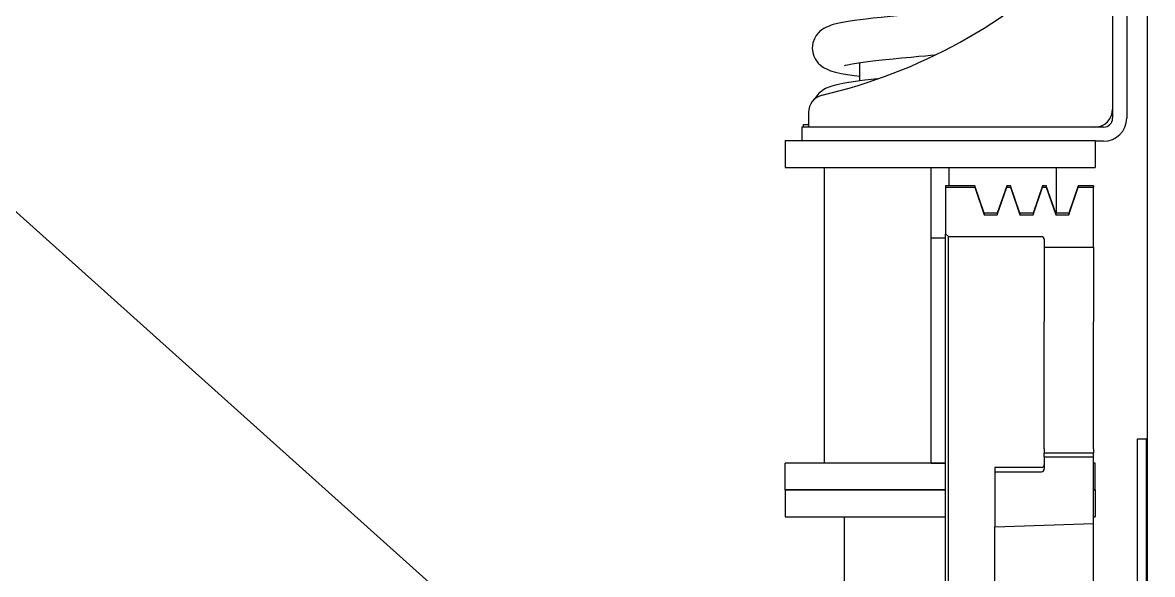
# Model space of a CAD drawing. Header units: millimetres. Extents: x 0 to 55611, y 0 to 32827.
# Drawn here: x 13365 to 14167, y 14934 to 15325 of the extents above; entities that cross this region are included whole.
import ezdxf

# ---------------------------------------------------------------- set-up
doc = ezdxf.new("R2010")
doc.units = ezdxf.units.MM
doc.header["$LTSCALE"] = 10
doc.linetypes.add('SLD-Continua', pattern=[0])
doc.layers.add('EQUIPO', color=30, linetype='SLD-Continua')
doc.layers.add('STRUC', color=5, linetype='SLD-Continua')
doc.styles.add('1', font='romans.shx', dxfattribs={"height": 125})
doc.dimstyles.new('50', dxfattribs={"dimscale": 0, "dimtxt": 125, "dimasz": 125, "dimexe": 125, "dimexo": 125, "dimgap": 50, "dimtad": 1, "dimdec": 0, "dimlfac": 49.861111, "dimzin": 1, "dimtxsty": '1', "dimcen": 2.5, "dimclrd": 1, "dimclre": 1, "dimadec": 0, "dimazin": 0, "dimtfac": 1, "dimtdec": 0, "dimtmove": 0, "dimatfit": 3, "dimfxl": 1, "dimtzin": 1, "dimarcsym": 0})

msp = doc.modelspace()

# ---------------------------------------------------------------- hatches: boundary and pattern name
at = {"linetype": 'SLD-Continua', "lineweight": 18}
h = msp.add_hatch(dxfattribs=at)
h.set_pattern_fill('ANSI31', scale=60, style=0)
h.set_pattern_definition([(45, (-10791.88, -12779.92), (-134.7038, 134.7038), [])])
edge = h.paths.add_edge_path(flags=0)
edge.add_ellipse((14604.87, 16151.52), major_axis=(-2467.15, -1338.51), ratio=0.1710101, start_angle=275.48941, end_angle=275.69758)
edge.add_line((14132.17, 16438.46), (14227.59, 16262.58))
edge.add_ellipse((14214.6, 16254.6), major_axis=(0, 15.96), ratio=0.939693, start_angle=270, end_angle=300, ccw=False)
edge.add_line((14229.6, 16254.6), (14229.6, 15184.48))
edge.add_line((14229.6, 15184.48), (14239.6, 15184.48))
edge.add_line((14239.6, 15184.48), (14239.6, 16254.6))
edge.add_ellipse((14214.6, 16254.6), major_axis=(0, 26.6), ratio=0.939693, start_angle=270, end_angle=300)
edge.add_line((14236.26, 16267.9), (14141.01, 16443.45))

# ---------------------------------------------------------------- linework, layer by layer
at = {"color": 7, "linetype": 'SLD-Continua', "lineweight": 25}
for p, q in [((13906.73, 15241.71), (13906.73, 15222.66)), ((13906.73, 15241.71), (14126.73, 15241.71)), ((14126.73, 15241.71), (14126.73, 15222.66)), ((13906.73, 15222.66), (14126.73, 15222.66)), ((13934.31, 15222.66), (13934.31, 15012.66)), ((14010.38, 15222.66), (14023.08, 15222.66)), ((14010.38, 15172.66), (14010.38, 15222.66)), ((14023.08, 15209.58), (14023.08, 15222.66)), ((14099.15, 15222.66), (14099.15, 15190.08)), ((14010.38, 15012.66), (14010.38, 15172.66)), ((14010.38, 15172.66), (14020.6, 15172.66)), ((14020.6, 15012.66), (13906.73, 15012.66)), ((13906.73, 14993.61), (13906.73, 15012.66)), ((14010.38, 15012.66), (14020.6, 15012.66)), ((14126.73, 15012.66), (14125.6, 15012.66)), ((14126.73, 14993.61), (14126.73, 15012.66)), ((14020.6, 14993.61), (13906.73, 14993.61)), ((14126.73, 14993.61), (14125.6, 14993.61))]:
    msp.add_line(p, q, dxfattribs=at)
at = {"layer": 'EQUIPO', "linetype": 'SLD-Continua', "lineweight": 25}
for p, q in [((14163.6, 16380.53), (14163.6, 14527.93)), ((14139.1, 15355.96), (14139.1, 15257.54)), ((14149.1, 15355.96), (14149.1, 15257.54)), ((13959.6, 15284.02), (13959.6, 15297.01)), ((13923.2, 15261.61), (13923.2, 15251.19)), ((13918.43, 15251.19), (13918.43, 15241.71)), ((13943.83, 15251.19), (13918.43, 15251.19)), ((13919.6, 15251.19), (13919.6, 15253.19)), ((13919.6, 15253.19), (13923.2, 15253.19)), ((14132.75, 15251.19), (13943.83, 15251.19)), ((14132.75, 15241.19), (14126.73, 15241.19)), ((14041.25, 15209.58), (14020.6, 15209.58)), ((14020.6, 15209.58), (14020.6, 15208.58)), ((14020.6, 15208.58), (14041.25, 15208.58)), ((14020.6, 15208.58), (14020.6, 15175.45)), ((14047.97, 15190.08), (14041.25, 15209.58)), ((14041.25, 15209.58), (14041.25, 15208.58)), ((14041.25, 15208.58), (14047.97, 15189.01)), ((14063.95, 15209.58), (14057.24, 15190.08)), ((14057.24, 15189.01), (14063.95, 15208.58)), ((14066.65, 15209.58), (14063.95, 15209.58)), ((14063.95, 15209.58), (14063.95, 15208.58)), ((14063.95, 15208.58), (14066.65, 15208.58)), ((14073.37, 15190.08), (14066.65, 15209.58)), ((14066.65, 15209.58), (14066.65, 15208.58)), ((14066.65, 15208.58), (14073.37, 15189.01)), ((14089.35, 15209.58), (14082.64, 15190.08)), ((14082.64, 15189.01), (14089.35, 15208.58)), ((14092.05, 15209.58), (14089.35, 15209.58)), ((14089.35, 15209.58), (14089.35, 15208.58)), ((14089.35, 15208.58), (14092.05, 15208.58)), ((14098.77, 15190.08), (14092.05, 15209.58)), ((14092.05, 15209.58), (14092.05, 15208.58)), ((14092.05, 15208.58), (14098.77, 15189.01)), ((14114.75, 15209.58), (14108.04, 15190.08)), ((14108.04, 15189.01), (14114.75, 15208.58)), ((14125.6, 15209.58), (14114.75, 15209.58)), ((14114.75, 15209.58), (14114.75, 15208.58)), ((14114.75, 15208.58), (14125.6, 15208.58)), ((14125.6, 15209.58), (14125.6, 15208.58)), ((14125.6, 15165.91), (14125.6, 15208.58)), ((14057.24, 15190.08), (14047.97, 15190.08)), ((14047.97, 15190.08), (14047.97, 15189.01)), ((14057.24, 15190.08), (14057.24, 15189.01)), ((14082.64, 15190.08), (14073.37, 15190.08)), ((14073.37, 15190.08), (14073.37, 15189.01)), ((14082.64, 15190.08), (14082.64, 15189.01)), ((14108.04, 15190.08), (14098.77, 15190.08)), ((14098.77, 15190.08), (14098.77, 15189.01)), ((14108.04, 15190.08), (14108.04, 15189.01)), ((14047.97, 15189.01), (14057.24, 15189.01)), ((14073.37, 15189.01), (14082.64, 15189.01)), ((14098.77, 15189.01), (14108.04, 15189.01)), ((14020.6, 15175.45), (14022.6, 15173.45)), ((14020.6, 14909.59), (14020.6, 15175.45)), ((14022.6, 14909.59), (14022.6, 15173.45)), ((14022.6, 15173.45), (14088.6, 15173.45)), ((14090.6, 15171.44), (14090.6, 15165.91)), ((14090.6, 15165.91), (14125.6, 15165.91)), ((14090.6, 15165.91), (14090.6, 15142.81)), ((14125.6, 15165.91), (14125.6, 15142.81)), ((14090.6, 15142.81), (14090.6, 15112.94)), ((14125.6, 15142.81), (14125.6, 15112.94)), ((14090.6, 15022.7), (14090.6, 15112.94)), ((14125.6, 15022.7), (14125.6, 15112.94)), ((14156.88, 15029.75), (14163.23, 15029.75)), ((14156.88, 14144.1), (14156.88, 15029.75)), ((14163.23, 14144.1), (14163.23, 15029.75)), ((14163.23, 15029.75), (14163.23, 15029.75)), ((14163.6, 15029.75), (14163.23, 15029.75)), ((14090.6, 15022.7), (14090.6, 15019.59)), ((14125.6, 15022.7), (14125.6, 15019.59)), ((14125.6, 15019.59), (14090.6, 15019.59)), ((14090.6, 15017.07), (14090.6, 15019.59)), ((14090.6, 15017.07), (14125.6, 15017.07)), ((14090.6, 15017.07), (14090.6, 15008.59)), ((14125.6, 15017.07), (14125.6, 15019.59)), ((14125.6, 14969.78), (14125.6, 15017.07)), ((14088.6, 15009.58), (14055.6, 15009.58)), ((14055.6, 15009.58), (14055.6, 15006.53)), ((14055.6, 15006.53), (14088.6, 15006.53)), ((14055.6, 15006.53), (14055.6, 14967.4)), ((14055.6, 14967.4), (14125.6, 14969.78)), ((14055.6, 14851.77), (14055.6, 14967.4)), ((14125.6, 14849.39), (14125.6, 14969.78))]:
    msp.add_line(p, q, dxfattribs=at)
at = {"layer": 'EQUIPO', "linetype": 'SLD-Continua', "lineweight": 25, "flags": 128}
for points in [[(14072.35, 15338.38), (14072.22, 15338.37), (14068.63, 15337.94), (14064.63, 15337.49), (14060.1, 15337.01), (14055.01, 15336.5), (14049.33, 15335.94), (14043.08, 15335.36), (14036.27, 15334.73), (14028.99, 15334.08), (14022.37, 15333.5), (14016.8, 15333.01), (14012.29, 15332.62), (14008.88, 15332.31), (14007.03, 15332.15), (14005.23, 15331.99), (14002.71, 15331.77), (13999.49, 15331.48), (13995.6, 15331.12), (13991.08, 15330.7), (13986.14, 15330.24), (13981.51, 15329.78), (13974.85, 15329.11), (13969.1, 15328.48), (13964.18, 15327.91), (13959.95, 15327.39), (13956, 15326.85), (13951.44, 15326.17), (13947.37, 15325.47), (13943.89, 15324.75), (13940.85, 15323.99), (13939.45, 15323.57), (13937.85, 15323.01), (13936.08, 15322.27), (13934.21, 15321.29), (13932.61, 15320.24), (13931.81, 15319.62), (13931.14, 15319.04), (13930.58, 15318.5), (13929.82, 15317.68), (13928.71, 15316.23), (13927.45, 15314.03), (13926.37, 15310.98), (13925.94, 15307.06)], [(13925.94, 15307.34), (13926.28, 15304.12), (13927.06, 15301.54), (13927.98, 15299.62), (13928.83, 15298.29), (13930.22, 15296.57), (13931.75, 15295.11), (13934, 15293.51), (13936.4, 15292.26), (13938.92, 15291.29), (13942.48, 15290.26), (13946.35, 15289.41), (13950.86, 15288.61), (13955.72, 15287.87), (13959.6, 15287.35)], [(13948.84, 15295.03), (13948.91, 15295.04), (13949.55, 15295.21), (13951.05, 15295.56), (13953.11, 15295.97), (13955.71, 15296.42), (13960.29, 15297.12), (13965.38, 15297.79), (13969.02, 15298.23), (13973.16, 15298.7), (13977.92, 15299.22), (13983.32, 15299.77), (13989.39, 15300.36), (13996.12, 15301), (14001.59, 15301.5), (14006.21, 15301.91), (14009.94, 15302.24), (14012.73, 15302.49), (14013, 15302.52)], [(13972.09, 15285.48), (13967.66, 15284.99), (13963.28, 15284.48), (13959.6, 15284.01), (13956.5, 15283.6), (13951.98, 15282.93), (13947.51, 15282.17), (13943.38, 15281.31), (13939.87, 15280.38), (13938.58, 15279.95), (13937.06, 15279.38), (13935.31, 15278.58), (13933.41, 15277.47), (13931.65, 15276.16), (13930.67, 15275.26), (13929.78, 15274.3), (13928.02, 15271.8), (13927.72, 15271.09)]]:
    msp.add_lwpolyline(points, dxfattribs=at)
at = {"layer": 'EQUIPO', "linetype": 'SLD-Continua', "lineweight": 25}
for centre, radius, start, end in [((13846.52, 15645.03), 381, 283.12337, 314.76249), ((13935.9, 15261.61), 12.7, 103.12337, 180), ((14126.4, 15263.89), 12.7, 270, 0), ((14132.75, 15257.54), 16.35, 270, 0), ((14132.75, 15257.54), 6.35, 270, 0), ((14088.6, 15171.44), 2, 359.86436, 89.88735), ((14088.6, 15011.58), 2, 270, 0), ((14088.57, 15008.56), 2.03, 270.90329, 0.83748)]:
    msp.add_arc(centre, radius, start, end, dxfattribs=at)
at = {"layer": 'STRUC', "linetype": 'SLD-Continua', "lineweight": 25}
for p, q in [((13906.73, 14993.61), (13906.73, 14974.56)), ((13906.73, 14993.61), (14020.6, 14993.61)), ((14125.6, 14993.61), (14126.73, 14993.61)), ((14126.73, 14993.61), (14126.73, 14974.56)), ((13906.73, 14974.56), (14020.6, 14974.56)), ((13948.45, 14974.56), (13948.45, 14613.72)), ((14125.6, 14974.56), (14126.73, 14974.56))]:
    msp.add_line(p, q, dxfattribs=at)

# ---------------------------------------------------------------- leaders
for points in [[(14056.26, 14566.9), (12274.26, 16165.98)], [(13428.43, 14608.55), (12158.27, 15431.04)], [(13529.58, 14502.94), (12130.73, 15053.31)]]:
    msp.add_leader(points, dimstyle='50', override={"dimscale": 1, "dimlfac": 1})

doc.saveas('drawing.dxf')
